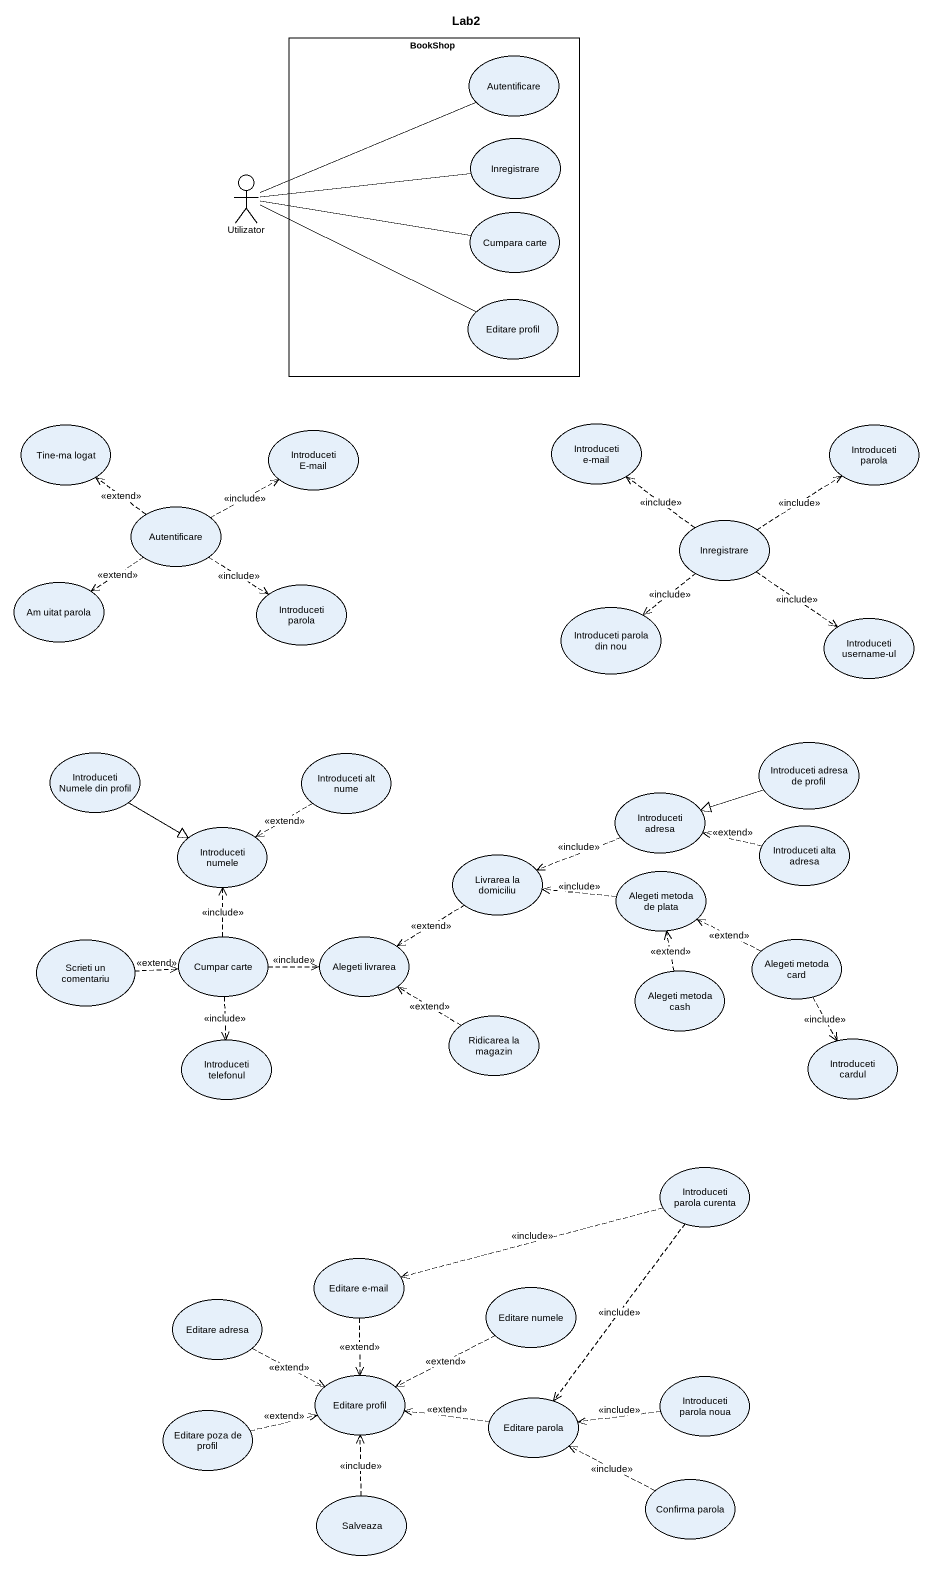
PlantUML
@startuml
title Lab2
rectangle BookShop {
  usecase Autentificare
  usecase Inregistrare
  usecase "Cumpara carte" as Cumpara_carte
  usecase "Editare profil" as Editare_profil
}
actor Utilizator
usecase "Tine-ma logat" as Tine_ma_logat
usecase "Introduceti e-mail" as Introduceti_e_mail
usecase "Introduceti parola" as Introduceti_parola
usecase "Introduceti E-mail" as Introduceti_E_mail
usecase "Autentificare" as Autentificare_2
usecase "Inregistrare" as Inregistrare_2
usecase "Am uitat parola" as Am_uitat_parola
usecase "Introduceti parola" as Introduceti_parola_2
usecase "Introduceti parola din nou" as Introduceti_parola_din_nou
usecase "Introduceti username-ul" as Introduceti_username_ul
usecase "Introduceti Numele din profil" as Introduceti_Numele_din
usecase "Introduceti alt nume" as Introduceti_alt_nume
usecase "Introduceti adresa de profil" as Introduceti_adresa_de_profil
usecase "Introduceti adresa" as Introduceti_adresa
usecase "Introduceti numele" as Introduceti_numele
usecase "Introduceti alta adresa" as Introduceti_alta_adresa
usecase "Livrarea la domiciliu" as Livrarea_la_domiciliu
usecase "Alegeti metoda de plata" as Alegeti_metoda_de_plata
usecase "Scrieti un comentariu" as Scrieti_un_comentariu
usecase "Cumpar carte" as Cumpar_carte
usecase "Alegeti livrarea" as Alegeti_livrarea
usecase "Alegeti metoda card" as Alegeti_metoda_card
usecase "Alegeti metoda cash" as Alegeti_metoda_cash
usecase "Introduceti telefonul" as Introduceti_telefonul
usecase "Ridicarea la magazin" as Ridicarea_la_magazin
usecase "Introduceti cardul" as Introduceti_cardul
usecase "Introduceti parola curenta" as Introduceti_parola_curenta
usecase "Editare e-mail" as Editare_e_mail
usecase "Editare adresa" as Editare_adresa
usecase "Editare numele" as Editare_numele
usecase "Editare profil" as Editare_profil_2
usecase "Introduceti parola noua" as Introduceti_parola_noua
usecase "Editare poza de profil" as Editare_poza_de_profil
usecase "Editare parola" as Editare_parola
usecase Salveaza
usecase "Confirma parola" as Confirma_parola
Utilizator -right- Autentificare
Utilizator -right- Inregistrare
Utilizator -right- Cumpara_carte
Utilizator -right- Editare_profil
Autentificare_2 .up.> Tine_ma_logat : <<extend>>
Autentificare_2 .right.> Introduceti_E_mail : <<include>>
Autentificare_2 ..> Am_uitat_parola : <<extend>>
Autentificare_2 ..> Introduceti_parola_2 : <<include>>
Inregistrare_2 .up.> Introduceti_e_mail : <<include>>
Inregistrare_2 .up.> Introduceti_parola : <<include>>
Inregistrare_2 ..> Introduceti_parola_din_nou : <<include>>
Inregistrare_2 ..> Introduceti_username_ul : <<include>>
Introduceti_Numele_din -right-|> Introduceti_numele
Introduceti_alt_nume .left.> Introduceti_numele : <<extend>>
Introduceti_adresa_de_profil -left-|> Introduceti_adresa
Introduceti_adresa .left.> Livrarea_la_domiciliu : <<include>>
Introduceti_alta_adresa .left.> Introduceti_adresa : <<extend>>
Livrarea_la_domiciliu ..> Alegeti_livrarea : <<extend>>
Alegeti_metoda_de_plata .left.> Livrarea_la_domiciliu : <<include>>
Scrieti_un_comentariu .right.> Cumpar_carte : <<extend>>
Cumpar_carte .up.> Introduceti_numele : <<include>>
Cumpar_carte .right.> Alegeti_livrarea : <<include>>
Cumpar_carte ..> Introduceti_telefonul : <<include>>
Alegeti_metoda_card .left.> Alegeti_metoda_de_plata : <<extend>>
Alegeti_metoda_card ..> Introduceti_cardul : <<include>>
Alegeti_metoda_cash .up.> Alegeti_metoda_de_plata : <<extend>>
Ridicarea_la_magazin .up.> Alegeti_livrarea : <<extend>>
Introduceti_parola_curenta .left.> Editare_e_mail : <<include>>
Introduceti_parola_curenta ..> Editare_parola : <<include>>
Editare_e_mail ..> Editare_profil_2 : <<extend>>
Editare_adresa .right.> Editare_profil_2 : <<extend>>
Editare_numele .left.> Editare_profil_2 : <<extend>>
Introduceti_parola_noua .left.> Editare_parola : <<include>>
Editare_poza_de_profil .right.> Editare_profil_2 : <<extend>>
Editare_parola .left.> Editare_profil_2 : <<extend>>
Salveaza .up.> Editare_profil_2 : <<include>>
Confirma_parola .left.> Editare_parola : <<include>>
@enduml
